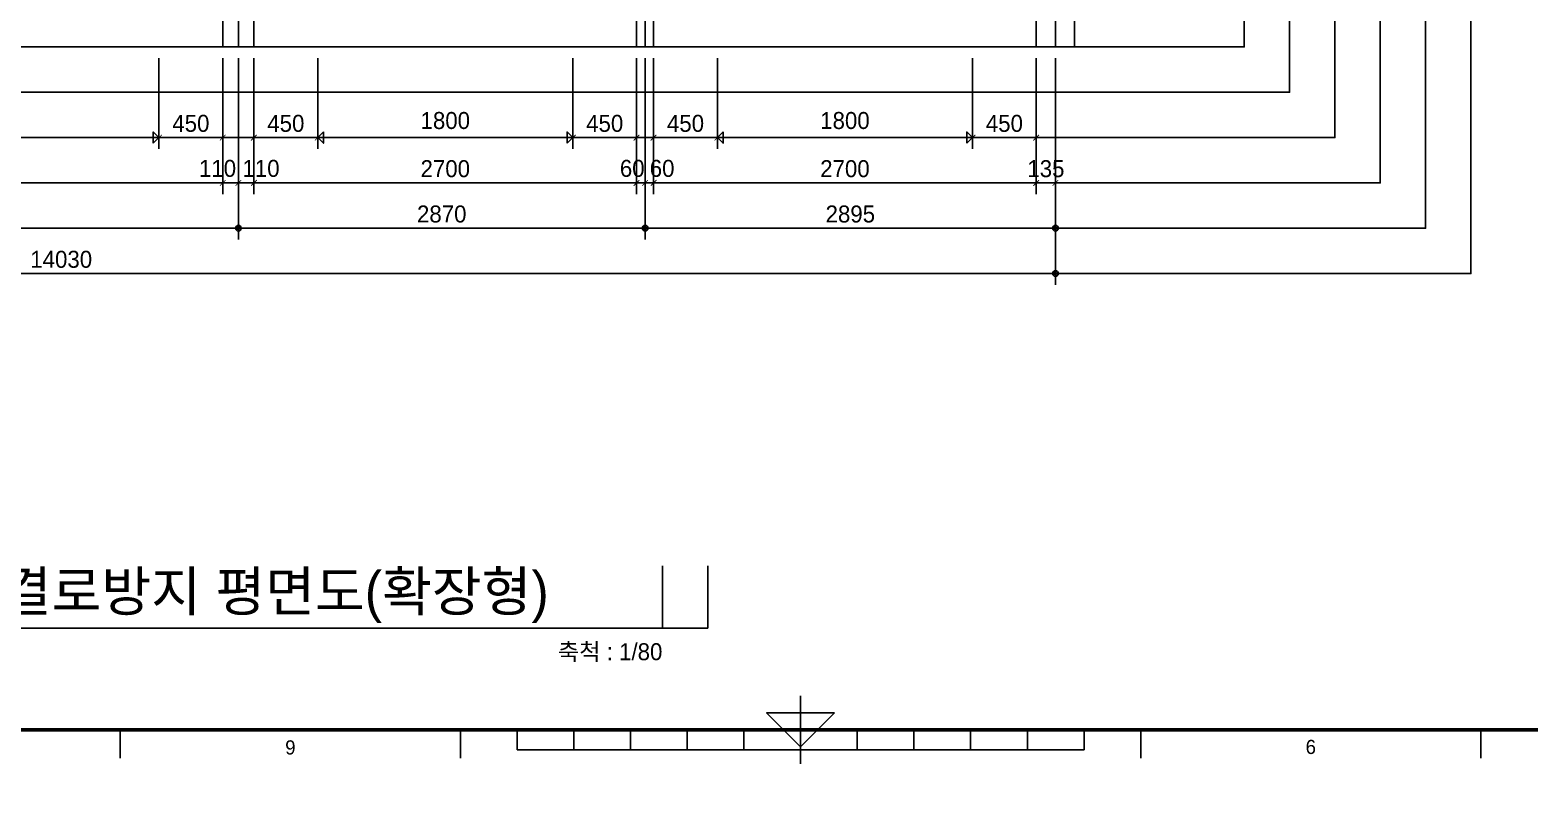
# Model space of a CAD drawing. Header units: millimetres. Extents: x -24416 to 92204, y -190080 to 23760.
# Drawn here: x 61557 to 72141, y 220 to 5622 of the extents above; entities that cross this region are included whole.
import ezdxf
from ezdxf.enums import TextEntityAlignment as Align
from ezdxf.xclip import XClip

# ---------------------------------------------------------------- set-up
doc = ezdxf.new("R2010")
doc.units = ezdxf.units.MM
doc.header["$LTSCALE"] = 50
doc.header["$XCLIPFRAME"] = 0
doc.linetypes.add('AUDIT_D_220706163347-0', pattern=[0])
doc.linetypes.add('CEN', pattern=[62, 60, -1, 0, -1])
doc.layers.get('defpoints').update_dxf_attribs({"color": 139})
for name, color, linetype in [('AA-BORD-FORM', 7, 'Continuous'), ('AA-BORD-TEXT', 3, 'Continuous'), ('AA-XXXX-DIMS', 7, 'Continuous'), ('AA-XXXX-SYMB', 7, 'Continuous'), ('AA-XXXX-TEXT', 3, 'Continuous'), ('ARDM', 7, 'Continuous'), ('CEN_CON', 1, 'CEN'), ('CEN_WALL', 12, 'CEN'), ('DIM', 7, 'AUDIT_D_220706163347-0')]:
    doc.layers.add(name, color=color, linetype=linetype)
doc.layers.add('Defpoint', color=135, linetype='Continuous', plot=False)
doc.layers.add('MC', color=135, linetype='Continuous', plot=False)
doc.styles.add('HAUD01', font='Dotum.ttf')
doc.styles.add('맑은고딕', font='malgun.ttf', dxfattribs={"width": 0.9})
doc.dimstyles.new('DIM_40', dxfattribs={"dimscale": 40, "dimtxt": 3, "dimasz": 1, "dimexe": 2, "dimexo": 2, "dimgap": 1, "dimtad": 1, "dimdec": 0, "dimzin": 0, "dimdsep": 46, "dimtxsty": '맑은고딕', "dimblk1": 'DIMDOT', "dimblk2": 'DIMDOT', "dimsah": 1, "dimcen": 0.09, "dimdle": 2, "dimclrd": 7, "dimclre": 7, "dimclrt": 3, "dimadec": 0, "dimazin": 0, "dimtfac": 1, "dimtdec": 0, "dimtix": 1, "dimtmove": 2, "dimatfit": 3, "dimldrblk": 'DIMDOT', "dimfxl": 2, "dimtolj": 1, "dimtzin": 0, "dimarcsym": 0})
doc.dimstyles.new('MCDIM_40', dxfattribs={"dimscale": 40, "dimtxt": 3, "dimasz": 1, "dimexe": 2, "dimexo": 2, "dimgap": 1, "dimtad": 1, "dimdec": 0, "dimzin": 0, "dimdsep": 46, "dimtxsty": '맑은고딕', "dimblk1": 'ARCHTICK', "dimblk2": 'ARCHTICK', "dimsah": 1, "dimcen": 0.09, "dimdle": 2, "dimclrd": 7, "dimclre": 7, "dimclrt": 3, "dimadec": 0, "dimazin": 0, "dimtfac": 1, "dimtdec": 0, "dimtix": 1, "dimtmove": 2, "dimatfit": 3, "dimldrblk": 'ARCHTICK', "dimfxl": 1, "dimtolj": 1, "dimtzin": 0, "dimarcsym": 0})
doc.dimstyles.new('외부80-WIN', dxfattribs={"dimscale": 40, "dimtxt": 3, "dimasz": 1, "dimexe": 2, "dimexo": 2.5, "dimgap": 1.5, "dimtad": 1, "dimdec": 0, "dimzin": 0, "dimdsep": 46, "dimtxsty": '맑은고딕', "dimblk": 'DO2-2', "dimblk1": 'DO2-2', "dimblk2": 'DIMDOT', "dimcen": 0.09, "dimdle": 2, "dimclrd": 7, "dimclre": 7, "dimclrt": 3, "dimadec": 0, "dimazin": 0, "dimtfac": 1, "dimtdec": 0, "dimtix": 1, "dimtmove": 2, "dimatfit": 3, "dimldrblk": 'DO2-2', "dimfxl": 1, "dimtolj": 1, "dimtzin": 0, "dimarcsym": 0})

# ---------------------------------------------------------------- blocks, each defined once
blk = doc.blocks.new('XR-FORM 청주월명')
at = {"layer": 'AA-BORD-FORM', "color": 2}
for p, q in [((421, 23), (421, 11)), ((301, 17), (301, 12)), ((361, 17), (361, 12)), ((371, 17), (371, 13.5)), ((381, 17), (381, 13.5)), ((391, 17), (391, 13.5)), ((401, 17), (401, 13.5)), ((411, 17), (411, 13.5)), ((431, 17), (431, 13.5)), ((441, 17), (441, 13.5)), ((451, 17), (451, 13.5)), ((461, 17), (461, 13.5)), ((471, 17), (471, 13.5)), ((481, 17), (481, 12)), ((541, 17), (541, 12)), ((371, 13.5), (471, 13.5))]:
    blk.add_line(p, q, dxfattribs=at)
at = {"layer": 'AA-BORD-FORM', "color": 2, "const_width": 0.682}
blk.add_lwpolyline([(21, 17), (21, 577), (821, 577), (821, 17)], close=True, dxfattribs=at)
at = {"layer": 'AA-BORD-FORM', "color": 2}
blk.add_lwpolyline([(427, 20), (421, 14), (415, 20)], close=True, dxfattribs=at)
at = {"layer": 'AA-BORD-TEXT', "color": 7, "style": 'HAUD01'}
for s, p in [('9', (331, 13.9)), ('6', (511, 13.99))]:
    blk.add_text(s, height=2.5, dxfattribs=at).set_placement(p, align=Align.MIDDLE_CENTER)
blk = doc.blocks.new('U-76A(확장)')
at = {"layer": 'CEN_CON'}
for p, q in [((0, -300), (0, 7025)), ((5765, -300), (5765, 4125))]:
    blk.add_line(p, q, dxfattribs=at)
at = {"layer": 'CEN_WALL'}
blk.add_line((2895, -300), (2895, 4125), dxfattribs=at)
at = {"layer": 'MC'}
for p, q in [((135, -300), (135, 4265)), ((2835, -300), (2835, 4125)), ((2955, -300), (2955, 4125)), ((5655, -300), (5655, 4125)), ((5875, -300), (5875, 4125))]:
    blk.add_line(p, q, dxfattribs=at)
blk = doc.blocks.new('U-76A(확장)1')
at = {"layer": 'CEN_CON'}
blk.add_line((0, -300), (0, 7025), dxfattribs=at)
at = {"layer": 'MC'}
blk.add_line((135, -300), (135, 4265), dxfattribs=at)
blk = doc.blocks.new('U-76A(확장)3')
at = {"layer": 'CEN_CON'}
blk.add_line((0, 0), (14595, 0), dxfattribs=at)
blk = doc.blocks.new('DIMDOT')
at = {"layer": 'AA-XXXX-DIMS'}
for p, q in [((-1.5, 0), (1.5, 0)), ((0, -1.5), (0, 1.5))]:
    blk.add_line(p, q, dxfattribs=at)
for radius in [0.5, 0.25]:
    blk.add_circle((0, 0), radius, dxfattribs=at)
blk = doc.blocks.new('*D646')
at = {"layer": 'defpoints', "color": 0, "transparency": 16777216}
for p in [(7695, -18258), (21725, -18258), (21725, -19858)]:
    blk.add_point(p, dxfattribs=at)
at = {"layer": 'DIM', "color": 7, "lineweight": -2, "transparency": 16777216}
for p, q in [((7695, -18338), (7695, -19938)), ((21725, -18338), (21725, -19938)), ((7735, -19858), (21685, -19858))]:
    blk.add_line(p, q, dxfattribs=at)
at = {"layer": 'DIM', "color": 7, "lineweight": -2, "transparency": 16777216, "xscale": 40, "yscale": 40, "zscale": 40, "rotation": 180}
blk.add_blockref('DIMDOT', (7695, -19858), dxfattribs=at)
at = {"layer": 'DIM', "color": 7, "lineweight": -2, "transparency": 16777216, "xscale": 40, "yscale": 40, "zscale": 40}
blk.add_blockref('DIMDOT', (21725, -19858), dxfattribs=at)
at = {"layer": 'DIM', "color": 3, "transparency": 16777216, "insert": (14710, -19758), "char_height": 120, "attachment_point": 5, "style": 'HAUD01'}
blk.add_mtext('\\A1;14030', dxfattribs=at)
blk = doc.blocks.new('*D648')
at = {"layer": 'defpoints', "color": 0, "transparency": 16777216}
for p in [(11540, -18258), (15960, -18258), (15960, -19538)]:
    blk.add_point(p, dxfattribs=at)
at = {"layer": 'DIM', "color": 7, "lineweight": -2, "transparency": 16777216}
for p, q in [((11540, -18338), (11540, -19618)), ((15960, -18338), (15960, -19618)), ((11580, -19538), (15920, -19538))]:
    blk.add_line(p, q, dxfattribs=at)
at = {"layer": 'DIM', "color": 7, "lineweight": -2, "transparency": 16777216, "xscale": 40, "yscale": 40, "zscale": 40, "rotation": 180}
blk.add_blockref('DIMDOT', (11540, -19538), dxfattribs=at)
at = {"layer": 'DIM', "color": 7, "lineweight": -2, "transparency": 16777216, "xscale": 40, "yscale": 40, "zscale": 40}
blk.add_blockref('DIMDOT', (15960, -19538), dxfattribs=at)
at = {"layer": 'DIM', "color": 3, "transparency": 16777216, "insert": (13750, -19438), "char_height": 120, "attachment_point": 5, "style": 'HAUD01'}
blk.add_mtext('\\A1;4420', dxfattribs=at)
blk = doc.blocks.new('*D649')
at = {"layer": 'defpoints', "color": 0, "transparency": 16777216}
for p in [(15960, -18258), (18830, -18258), (18830, -19538)]:
    blk.add_point(p, dxfattribs=at)
at = {"layer": 'DIM', "color": 7, "lineweight": -2, "transparency": 16777216}
for p, q in [((15960, -18338), (15960, -19618)), ((18830, -18338), (18830, -19618)), ((16000, -19538), (18790, -19538))]:
    blk.add_line(p, q, dxfattribs=at)
at = {"layer": 'DIM', "color": 7, "lineweight": -2, "transparency": 16777216, "xscale": 40, "yscale": 40, "zscale": 40, "rotation": 180}
blk.add_blockref('DIMDOT', (15960, -19538), dxfattribs=at)
at = {"layer": 'DIM', "color": 7, "lineweight": -2, "transparency": 16777216, "xscale": 40, "yscale": 40, "zscale": 40}
blk.add_blockref('DIMDOT', (18830, -19538), dxfattribs=at)
at = {"layer": 'DIM', "color": 3, "transparency": 16777216, "insert": (17395, -19438), "char_height": 120, "attachment_point": 5, "style": 'HAUD01'}
blk.add_mtext('\\A1;2870', dxfattribs=at)
blk = doc.blocks.new('*D650')
at = {"layer": 'defpoints', "color": 0, "transparency": 16777216}
for p in [(18830, -18258), (21725, -18258), (21725, -19538)]:
    blk.add_point(p, dxfattribs=at)
at = {"layer": 'DIM', "color": 7, "lineweight": -2, "transparency": 16777216}
for p, q in [((18830, -18338), (18830, -19618)), ((21725, -18338), (21725, -19618)), ((18870, -19538), (21685, -19538))]:
    blk.add_line(p, q, dxfattribs=at)
at = {"layer": 'DIM', "color": 7, "lineweight": -2, "transparency": 16777216, "xscale": 40, "yscale": 40, "zscale": 40, "rotation": 180}
blk.add_blockref('DIMDOT', (18830, -19538), dxfattribs=at)
at = {"layer": 'DIM', "color": 7, "lineweight": -2, "transparency": 16777216, "xscale": 40, "yscale": 40, "zscale": 40}
blk.add_blockref('DIMDOT', (21725, -19538), dxfattribs=at)
at = {"layer": 'DIM', "color": 3, "transparency": 16777216, "insert": (20278, -19438), "char_height": 120, "attachment_point": 5, "style": 'HAUD01'}
blk.add_mtext('\\A1;2895', dxfattribs=at)
blk = doc.blocks.new('_ArchTick')
at = {"color": 0, "linetype": 'ByBlock', "const_width": 0.15}
blk.add_lwpolyline([(-0.5, -0.5), (0.5, 0.5)], dxfattribs=at)
blk = doc.blocks.new('*D655')
at = {"layer": 'defpoints', "color": 0, "transparency": 16777216}
for p in [(11650, -18258), (15850, -18258), (15850, -19218)]:
    blk.add_point(p, dxfattribs=at)
at = {"layer": 'DIM', "color": 7, "lineweight": -2, "transparency": 16777216}
for p, q in [((11650, -18338), (11650, -19298)), ((15850, -18338), (15850, -19298)), ((11570, -19218), (15930, -19218))]:
    blk.add_line(p, q, dxfattribs=at)
at = {"layer": 'DIM', "color": 7, "lineweight": -2, "transparency": 16777216, "xscale": 40, "yscale": 40, "zscale": 40, "rotation": 180}
blk.add_blockref('_ArchTick', (11650, -19218), dxfattribs=at)
at = {"layer": 'DIM', "color": 7, "lineweight": -2, "transparency": 16777216, "xscale": 40, "yscale": 40, "zscale": 40}
blk.add_blockref('_ArchTick', (15850, -19218), dxfattribs=at)
at = {"layer": 'DIM', "color": 3, "transparency": 16777216, "insert": (13750, -19118), "char_height": 120, "attachment_point": 5, "style": 'HAUD01'}
blk.add_mtext('\\A1;4200', dxfattribs=at)
blk = doc.blocks.new('*D656')
at = {"layer": 'defpoints', "color": 0, "transparency": 16777216}
for p in [(15850, -18258), (15960, -18258), (15960, -19218)]:
    blk.add_point(p, dxfattribs=at)
at = {"layer": 'DIM', "color": 7, "lineweight": -2, "transparency": 16777216}
for p, q in [((15850, -18338), (15850, -19298)), ((15960, -18338), (15960, -19298)), ((15770, -19218), (16040, -19218))]:
    blk.add_line(p, q, dxfattribs=at)
at = {"layer": 'DIM', "color": 7, "lineweight": -2, "transparency": 16777216, "xscale": 40, "yscale": 40, "zscale": 40, "rotation": 180}
blk.add_blockref('_ArchTick', (15850, -19218), dxfattribs=at)
at = {"layer": 'DIM', "color": 7, "lineweight": -2, "transparency": 16777216, "xscale": 40, "yscale": 40, "zscale": 40}
blk.add_blockref('_ArchTick', (15960, -19218), dxfattribs=at)
at = {"layer": 'DIM', "color": 3, "transparency": 16777216, "insert": (15813, -19116), "char_height": 120, "attachment_point": 5, "style": 'HAUD01'}
blk.add_mtext('\\A1;110', dxfattribs=at)
blk = doc.blocks.new('*D657')
at = {"layer": 'defpoints', "color": 0, "transparency": 16777216}
for p in [(15960, -18258), (16070, -18258), (16070, -19218)]:
    blk.add_point(p, dxfattribs=at)
at = {"layer": 'DIM', "color": 7, "lineweight": -2, "transparency": 16777216}
for p, q in [((15960, -18338), (15960, -19298)), ((16070, -18338), (16070, -19298)), ((15880, -19218), (16150, -19218))]:
    blk.add_line(p, q, dxfattribs=at)
at = {"layer": 'DIM', "color": 7, "lineweight": -2, "transparency": 16777216, "xscale": 40, "yscale": 40, "zscale": 40, "rotation": 180}
blk.add_blockref('_ArchTick', (15960, -19218), dxfattribs=at)
at = {"layer": 'DIM', "color": 7, "lineweight": -2, "transparency": 16777216, "xscale": 40, "yscale": 40, "zscale": 40}
blk.add_blockref('_ArchTick', (16070, -19218), dxfattribs=at)
at = {"layer": 'DIM', "color": 3, "transparency": 16777216, "insert": (16120, -19116), "char_height": 120, "attachment_point": 5, "style": 'HAUD01'}
blk.add_mtext('\\A1;110', dxfattribs=at)
blk = doc.blocks.new('*D658')
at = {"layer": 'defpoints', "color": 0, "transparency": 16777216}
for p in [(16070, -18258), (18770, -18258), (18770, -19218)]:
    blk.add_point(p, dxfattribs=at)
at = {"layer": 'DIM', "color": 7, "lineweight": -2, "transparency": 16777216}
for p, q in [((16070, -18338), (16070, -19298)), ((18770, -18338), (18770, -19298)), ((15990, -19218), (18850, -19218))]:
    blk.add_line(p, q, dxfattribs=at)
at = {"layer": 'DIM', "color": 7, "lineweight": -2, "transparency": 16777216, "xscale": 40, "yscale": 40, "zscale": 40, "rotation": 180}
blk.add_blockref('_ArchTick', (16070, -19218), dxfattribs=at)
at = {"layer": 'DIM', "color": 7, "lineweight": -2, "transparency": 16777216, "xscale": 40, "yscale": 40, "zscale": 40}
blk.add_blockref('_ArchTick', (18770, -19218), dxfattribs=at)
at = {"layer": 'DIM', "color": 3, "transparency": 16777216, "insert": (17420, -19118), "char_height": 120, "attachment_point": 5, "style": 'HAUD01'}
blk.add_mtext('\\A1;2700', dxfattribs=at)
blk = doc.blocks.new('*D659')
at = {"layer": 'defpoints', "color": 0, "transparency": 16777216}
for p in [(18770, -18258), (18830, -18258), (18830, -19218)]:
    blk.add_point(p, dxfattribs=at)
at = {"layer": 'DIM', "color": 7, "lineweight": -2, "transparency": 16777216}
for p, q in [((18770, -18338), (18770, -19298)), ((18830, -18338), (18830, -19298)), ((18770, -19218), (18730, -19218)), ((18770, -19218), (18830, -19218)), ((18830, -19218), (18870, -19218))]:
    blk.add_line(p, q, dxfattribs=at)
at = {"layer": 'DIM', "color": 7, "lineweight": -2, "transparency": 16777216, "xscale": 40, "yscale": 40, "zscale": 40}
blk.add_blockref('_ArchTick', (18770, -19218), dxfattribs=at)
at = {"layer": 'DIM', "color": 7, "lineweight": -2, "transparency": 16777216, "xscale": 40, "yscale": 40, "zscale": 40, "rotation": 180}
blk.add_blockref('_ArchTick', (18830, -19218), dxfattribs=at)
at = {"layer": 'DIM', "color": 3, "transparency": 16777216, "insert": (18739, -19116), "char_height": 120, "attachment_point": 5, "style": 'HAUD01'}
blk.add_mtext('\\A1;60', dxfattribs=at)
blk = doc.blocks.new('*D660')
at = {"layer": 'defpoints', "color": 0, "transparency": 16777216}
for p in [(18830, -18258), (18890, -18258), (18890, -19218)]:
    blk.add_point(p, dxfattribs=at)
at = {"layer": 'DIM', "color": 7, "lineweight": -2, "transparency": 16777216}
for p, q in [((18830, -18338), (18830, -19298)), ((18890, -18338), (18890, -19298)), ((18830, -19218), (18790, -19218)), ((18830, -19218), (18890, -19218)), ((18890, -19218), (18930, -19218))]:
    blk.add_line(p, q, dxfattribs=at)
at = {"layer": 'DIM', "color": 7, "lineweight": -2, "transparency": 16777216, "xscale": 40, "yscale": 40, "zscale": 40}
blk.add_blockref('_ArchTick', (18830, -19218), dxfattribs=at)
at = {"layer": 'DIM', "color": 7, "lineweight": -2, "transparency": 16777216, "xscale": 40, "yscale": 40, "zscale": 40, "rotation": 180}
blk.add_blockref('_ArchTick', (18890, -19218), dxfattribs=at)
at = {"layer": 'DIM', "color": 3, "transparency": 16777216, "insert": (18950, -19116), "char_height": 120, "attachment_point": 5, "style": 'HAUD01'}
blk.add_mtext('\\A1;60', dxfattribs=at)
blk = doc.blocks.new('*D661')
at = {"layer": 'defpoints', "color": 0, "transparency": 16777216}
for p in [(18890, -18258), (21590, -18258), (21590, -19218)]:
    blk.add_point(p, dxfattribs=at)
at = {"layer": 'DIM', "color": 7, "lineweight": -2, "transparency": 16777216}
for p, q in [((18890, -18338), (18890, -19298)), ((21590, -18338), (21590, -19298)), ((18810, -19218), (21670, -19218))]:
    blk.add_line(p, q, dxfattribs=at)
at = {"layer": 'DIM', "color": 7, "lineweight": -2, "transparency": 16777216, "xscale": 40, "yscale": 40, "zscale": 40, "rotation": 180}
blk.add_blockref('_ArchTick', (18890, -19218), dxfattribs=at)
at = {"layer": 'DIM', "color": 7, "lineweight": -2, "transparency": 16777216, "xscale": 40, "yscale": 40, "zscale": 40}
blk.add_blockref('_ArchTick', (21590, -19218), dxfattribs=at)
at = {"layer": 'DIM', "color": 3, "transparency": 16777216, "insert": (20240, -19118), "char_height": 120, "attachment_point": 5, "style": 'HAUD01'}
blk.add_mtext('\\A1;2700', dxfattribs=at)
blk = doc.blocks.new('*D662')
at = {"layer": 'defpoints', "color": 0, "transparency": 16777216}
for p in [(21590, -18258), (21725, -18258), (21725, -19218)]:
    blk.add_point(p, dxfattribs=at)
at = {"layer": 'DIM', "color": 7, "lineweight": -2, "transparency": 16777216}
for p, q in [((21590, -18338), (21590, -19298)), ((21725, -18338), (21725, -19298)), ((21590, -19218), (21550, -19218)), ((21590, -19218), (21725, -19218)), ((21725, -19218), (21765, -19218))]:
    blk.add_line(p, q, dxfattribs=at)
at = {"layer": 'DIM', "color": 7, "lineweight": -2, "transparency": 16777216, "xscale": 40, "yscale": 40, "zscale": 40}
blk.add_blockref('_ArchTick', (21590, -19218), dxfattribs=at)
at = {"layer": 'DIM', "color": 7, "lineweight": -2, "transparency": 16777216, "xscale": 40, "yscale": 40, "zscale": 40, "rotation": 180}
blk.add_blockref('_ArchTick', (21725, -19218), dxfattribs=at)
at = {"layer": 'DIM', "color": 3, "transparency": 16777216, "insert": (21658, -19118), "char_height": 120, "attachment_point": 5, "style": 'HAUD01'}
blk.add_mtext('\\A1;135', dxfattribs=at)
blk = doc.blocks.new('DO2-2')
at = {"layer": 'ARDM'}
blk.add_line((0, 0), (-2, 0), dxfattribs=at)
blk.add_lwpolyline([(-1, -1), (-1, 1), (0, 0)], close=True, dxfattribs=at)
blk = doc.blocks.new('*D669')
at = {"layer": 'defpoints', "color": 0, "transparency": 16777216}
for p in [(12100, -18258), (15400, -18258), (15400, -18898)]:
    blk.add_point(p, dxfattribs=at)
at = {"layer": 'DIM', "color": 7, "lineweight": -2, "transparency": 16777216}
for p, q in [((12100, -18358), (12100, -18978)), ((15400, -18358), (15400, -18978)), ((12140, -18898), (15360, -18898))]:
    blk.add_line(p, q, dxfattribs=at)
at = {"layer": 'DIM', "color": 7, "lineweight": -2, "transparency": 16777216, "xscale": 40, "yscale": 40, "zscale": 40, "rotation": 180}
blk.add_blockref('DO2-2', (12100, -18898), dxfattribs=at)
at = {"layer": 'DIM', "color": 7, "lineweight": -2, "transparency": 16777216, "xscale": 40, "yscale": 40, "zscale": 40}
blk.add_blockref('DO2-2', (15400, -18898), dxfattribs=at)
at = {"layer": 'DIM', "color": 3, "transparency": 16777216, "insert": (13750, -18778), "char_height": 120, "attachment_point": 5, "style": 'HAUD01'}
blk.add_mtext('\\A1;3300', dxfattribs=at)
blk = doc.blocks.new('*D670')
at = {"layer": 'defpoints', "color": 0, "transparency": 16777216}
for p in [(15400, -18258), (15850, -18258), (15850, -18898)]:
    blk.add_point(p, dxfattribs=at)
at = {"layer": 'DIM', "color": 7, "lineweight": -2, "transparency": 16777216}
for p, q in [((15400, -18338), (15400, -18978)), ((15850, -18338), (15850, -18978)), ((15320, -18898), (15930, -18898))]:
    blk.add_line(p, q, dxfattribs=at)
at = {"layer": 'DIM', "color": 7, "lineweight": -2, "transparency": 16777216, "xscale": 40, "yscale": 40, "zscale": 40, "rotation": 180}
blk.add_blockref('_ArchTick', (15400, -18898), dxfattribs=at)
at = {"layer": 'DIM', "color": 7, "lineweight": -2, "transparency": 16777216, "xscale": 40, "yscale": 40, "zscale": 40}
blk.add_blockref('_ArchTick', (15850, -18898), dxfattribs=at)
at = {"layer": 'DIM', "color": 3, "transparency": 16777216, "insert": (15625, -18798), "char_height": 120, "attachment_point": 5, "style": 'HAUD01'}
blk.add_mtext('\\A1;450', dxfattribs=at)
blk = doc.blocks.new('*D671')
at = {"layer": 'defpoints', "color": 0, "transparency": 16777216}
for p in [(16070, -18258), (16520, -18258), (16520, -18898)]:
    blk.add_point(p, dxfattribs=at)
at = {"layer": 'DIM', "color": 7, "lineweight": -2, "transparency": 16777216}
for p, q in [((16070, -18338), (16070, -18978)), ((16520, -18338), (16520, -18978)), ((15990, -18898), (16600, -18898))]:
    blk.add_line(p, q, dxfattribs=at)
at = {"layer": 'DIM', "color": 7, "lineweight": -2, "transparency": 16777216, "xscale": 40, "yscale": 40, "zscale": 40, "rotation": 180}
blk.add_blockref('_ArchTick', (16070, -18898), dxfattribs=at)
at = {"layer": 'DIM', "color": 7, "lineweight": -2, "transparency": 16777216, "xscale": 40, "yscale": 40, "zscale": 40}
blk.add_blockref('_ArchTick', (16520, -18898), dxfattribs=at)
at = {"layer": 'DIM', "color": 3, "transparency": 16777216, "insert": (16295, -18798), "char_height": 120, "attachment_point": 5, "style": 'HAUD01'}
blk.add_mtext('\\A1;450', dxfattribs=at)
blk = doc.blocks.new('*D672')
at = {"layer": 'defpoints', "color": 0, "transparency": 16777216}
for p in [(16520, -18258), (18320, -18258), (18320, -18898)]:
    blk.add_point(p, dxfattribs=at)
at = {"layer": 'DIM', "color": 7, "lineweight": -2, "transparency": 16777216}
for p, q in [((16520, -18358), (16520, -18978)), ((18320, -18358), (18320, -18978)), ((16560, -18898), (18280, -18898))]:
    blk.add_line(p, q, dxfattribs=at)
at = {"layer": 'DIM', "color": 7, "lineweight": -2, "transparency": 16777216, "xscale": 40, "yscale": 40, "zscale": 40, "rotation": 180}
blk.add_blockref('DO2-2', (16520, -18898), dxfattribs=at)
at = {"layer": 'DIM', "color": 7, "lineweight": -2, "transparency": 16777216, "xscale": 40, "yscale": 40, "zscale": 40}
blk.add_blockref('DO2-2', (18320, -18898), dxfattribs=at)
at = {"layer": 'DIM', "color": 3, "transparency": 16777216, "insert": (17420, -18778), "char_height": 120, "attachment_point": 5, "style": 'HAUD01'}
blk.add_mtext('\\A1;1800', dxfattribs=at)
blk = doc.blocks.new('*D673')
at = {"layer": 'defpoints', "color": 0, "transparency": 16777216}
for p in [(18320, -18258), (18770, -18258), (18770, -18898)]:
    blk.add_point(p, dxfattribs=at)
at = {"layer": 'DIM', "color": 7, "lineweight": -2, "transparency": 16777216}
for p, q in [((18320, -18338), (18320, -18978)), ((18770, -18338), (18770, -18978)), ((18240, -18898), (18850, -18898))]:
    blk.add_line(p, q, dxfattribs=at)
at = {"layer": 'DIM', "color": 7, "lineweight": -2, "transparency": 16777216, "xscale": 40, "yscale": 40, "zscale": 40, "rotation": 180}
blk.add_blockref('_ArchTick', (18320, -18898), dxfattribs=at)
at = {"layer": 'DIM', "color": 7, "lineweight": -2, "transparency": 16777216, "xscale": 40, "yscale": 40, "zscale": 40}
blk.add_blockref('_ArchTick', (18770, -18898), dxfattribs=at)
at = {"layer": 'DIM', "color": 3, "transparency": 16777216, "insert": (18545, -18798), "char_height": 120, "attachment_point": 5, "style": 'HAUD01'}
blk.add_mtext('\\A1;450', dxfattribs=at)
blk = doc.blocks.new('*D674')
at = {"layer": 'defpoints', "color": 0, "transparency": 16777216}
for p in [(18890, -18258), (19340, -18258), (19340, -18898)]:
    blk.add_point(p, dxfattribs=at)
at = {"layer": 'DIM', "color": 7, "lineweight": -2, "transparency": 16777216}
for p, q in [((18890, -18338), (18890, -18978)), ((19340, -18338), (19340, -18978)), ((18810, -18898), (19420, -18898))]:
    blk.add_line(p, q, dxfattribs=at)
at = {"layer": 'DIM', "color": 7, "lineweight": -2, "transparency": 16777216, "xscale": 40, "yscale": 40, "zscale": 40, "rotation": 180}
blk.add_blockref('_ArchTick', (18890, -18898), dxfattribs=at)
at = {"layer": 'DIM', "color": 7, "lineweight": -2, "transparency": 16777216, "xscale": 40, "yscale": 40, "zscale": 40}
blk.add_blockref('_ArchTick', (19340, -18898), dxfattribs=at)
at = {"layer": 'DIM', "color": 3, "transparency": 16777216, "insert": (19115, -18798), "char_height": 120, "attachment_point": 5, "style": 'HAUD01'}
blk.add_mtext('\\A1;450', dxfattribs=at)
blk = doc.blocks.new('*D675')
at = {"layer": 'defpoints', "color": 0, "transparency": 16777216}
for p in [(19340, -18258), (21140, -18258), (21140, -18898)]:
    blk.add_point(p, dxfattribs=at)
at = {"layer": 'DIM', "color": 7, "lineweight": -2, "transparency": 16777216}
for p, q in [((19340, -18358), (19340, -18978)), ((21140, -18358), (21140, -18978)), ((19380, -18898), (21100, -18898))]:
    blk.add_line(p, q, dxfattribs=at)
at = {"layer": 'DIM', "color": 7, "lineweight": -2, "transparency": 16777216, "xscale": 40, "yscale": 40, "zscale": 40, "rotation": 180}
blk.add_blockref('DO2-2', (19340, -18898), dxfattribs=at)
at = {"layer": 'DIM', "color": 7, "lineweight": -2, "transparency": 16777216, "xscale": 40, "yscale": 40, "zscale": 40}
blk.add_blockref('DO2-2', (21140, -18898), dxfattribs=at)
at = {"layer": 'DIM', "color": 3, "transparency": 16777216, "insert": (20240, -18778), "char_height": 120, "attachment_point": 5, "style": 'HAUD01'}
blk.add_mtext('\\A1;1800', dxfattribs=at)
blk = doc.blocks.new('*D676')
at = {"layer": 'defpoints', "color": 0, "transparency": 16777216}
for p in [(21140, -18258), (21590, -18258), (21590, -18898)]:
    blk.add_point(p, dxfattribs=at)
at = {"layer": 'DIM', "color": 7, "lineweight": -2, "transparency": 16777216}
for p, q in [((21140, -18338), (21140, -18978)), ((21590, -18338), (21590, -18978)), ((21060, -18898), (21670, -18898))]:
    blk.add_line(p, q, dxfattribs=at)
at = {"layer": 'DIM', "color": 7, "lineweight": -2, "transparency": 16777216, "xscale": 40, "yscale": 40, "zscale": 40, "rotation": 180}
blk.add_blockref('_ArchTick', (21140, -18898), dxfattribs=at)
at = {"layer": 'DIM', "color": 7, "lineweight": -2, "transparency": 16777216, "xscale": 40, "yscale": 40, "zscale": 40}
blk.add_blockref('_ArchTick', (21590, -18898), dxfattribs=at)
at = {"layer": 'DIM', "color": 3, "transparency": 16777216, "insert": (21365, -18798), "char_height": 120, "attachment_point": 5, "style": 'HAUD01'}
blk.add_mtext('\\A1;450', dxfattribs=at)
blk = doc.blocks.new('DIM-1108')
at = {"layer": 'DIM'}
for base, p1, p2, dimstyle, override, picture, middle in [((21725, -19857.9), (7695, -18257.9), (21725, -18257.9), 'DIM_40', {"dimscale": 40, "dimtxsty": 'HAUD01'}, '*D646', (14710, -19757.8)), ((15960, -19537.9), (11540, -18257.9), (15960, -18257.9), 'DIM_40', {"dimscale": 40, "dimtxsty": 'HAUD01'}, '*D648', (13750, -19437.8)), ((15850, -19217.9), (11650, -18257.9), (15850, -18257.9), 'MCDIM_40', {"dimtxsty": 'HAUD01'}, '*D655', (13750, -19117.8)), ((15400, -18897.9), (12100, -18257.9), (15400, -18257.9), '외부80-WIN', {"dimtxsty": 'HAUD01'}, '*D669', (13750, -18777.8)), ((15850, -18897.9), (15400, -18257.9), (15850, -18257.9), 'MCDIM_40', {"dimtxsty": 'HAUD01'}, '*D670', (15625, -18797.8)), ((18830, -19537.9), (15960, -18257.9), (18830, -18257.9), 'DIM_40', {"dimscale": 40, "dimtxsty": 'HAUD01'}, '*D649', (17395, -19437.8)), ((18770, -19217.9), (16070, -18257.9), (18770, -18257.9), 'MCDIM_40', {"dimtxsty": 'HAUD01'}, '*D658', (17420, -19117.8)), ((16520, -18897.9), (16070, -18257.9), (16520, -18257.9), 'MCDIM_40', {"dimtxsty": 'HAUD01'}, '*D671', (16295, -18797.8)), ((18320, -18897.9), (16520, -18257.9), (18320, -18257.9), '외부80-WIN', {"dimtxsty": 'HAUD01'}, '*D672', (17420, -18777.8)), ((18770, -18897.9), (18320, -18257.9), (18770, -18257.9), 'MCDIM_40', {"dimtxsty": 'HAUD01'}, '*D673', (18545, -18797.8)), ((21725, -19537.9), (18830, -18257.9), (21725, -18257.9), 'DIM_40', {"dimscale": 40, "dimtxsty": 'HAUD01'}, '*D650', (20277.5, -19437.8)), ((21590, -19217.9), (18890, -18257.9), (21590, -18257.9), 'MCDIM_40', {"dimtxsty": 'HAUD01'}, '*D661', (20240, -19117.8)), ((19340, -18897.9), (18890, -18257.9), (19340, -18257.9), 'MCDIM_40', {"dimtxsty": 'HAUD01'}, '*D674', (19115, -18797.8)), ((21140, -18897.9), (19340, -18257.9), (21140, -18257.9), '외부80-WIN', {"dimtxsty": 'HAUD01'}, '*D675', (20240, -18777.8)), ((21590, -18897.9), (21140, -18257.9), (21590, -18257.9), 'MCDIM_40', {"dimtxsty": 'HAUD01'}, '*D676', (21365, -18797.8)), ((21725, -19217.9), (21590, -18257.9), (21725, -18257.9), 'MCDIM_40', {"dimtxsty": 'HAUD01'}, '*D662', (21657.5, -19117.8))]:
    dim = blk.add_linear_dim(base=base, p1=p1, p2=p2, angle=180, dimstyle=dimstyle, override=override, dxfattribs=at)
    dim.commit()
    dim.dimension.update_dxf_attribs({"geometry": picture, "text_midpoint": middle})
for base, p1, p2, picture, middle in [((15960, -19217.9), (15850, -18257.9), (15960, -18257.9), '*D656', (15812.7, -19115.6)), ((16070, -19217.9), (15960, -18257.9), (16070, -18257.9), '*D657', (16120.1, -19115.6)), ((18830, -19217.9), (18770, -18257.9), (18830, -18257.9), '*D659', (18739.3, -19115.9)), ((18890, -19217.9), (18830, -18257.9), (18890, -18257.9), '*D660', (18950.1, -19115.9))]:
    dim = blk.add_linear_dim(base=base, p1=p1, p2=p2, angle=180, dimstyle='MCDIM_40', override={"dimtxsty": 'HAUD01'}, dxfattribs=at)
    dim.commit()
    dim.dimension.update_dxf_attribs({"geometry": picture, "text_midpoint": middle, "dimtype": 128})

msp = doc.modelspace()

# ---------------------------------------------------------------- linework, layer by layer
at = {"layer": 'AA-XXXX-SYMB', "color": 3}
msp.add_line((57942, 1399), (66339, 1399), dxfattribs=at)
at = {"layer": 'Defpoint'}
for p, q in [((66019, 1399), (66019, 1839)), ((66339, 1399), (66339, 1839))]:
    msp.add_line(p, q, dxfattribs=at)
at = {"layer": 'defpoints'}
for points in [[(71724, 20477), (52557, 20477), (52557, 3902), (71724, 3902)], [(71404, 20157), (52877, 20157), (52877, 4222), (71404, 4222)], [(71084, 19837), (53197, 19837), (53197, 4542), (71084, 4542)], [(70764, 19517), (53517, 19517), (53517, 4862), (70764, 4862)], [(70444, 19197), (53837, 19197), (53837, 5182), (70444, 5182)], [(70124, 18877), (54157, 18877), (54157, 5502), (70124, 5502)]]:
    msp.add_lwpolyline(points, close=True, dxfattribs=at)

# ---------------------------------------------------------------- block references
at = {"xscale": 40, "yscale": 40, "zscale": 40}
msp.add_blockref('XR-FORM 청주월명', (50154, 0), dxfattribs=at)
msp.add_blockref('DIM-1108', (47067, 23760))
ref = msp.add_blockref('U-76A(확장)', (68792, 5802), dxfattribs=dict(xscale=-1))
XClip(ref).set_block_clipping_path([(-1332.1523822156, -300), (14635, 13075.0000000001)])
ref = msp.add_blockref('U-76A(확장)1', (68792, 5802))
XClip(ref).set_block_clipping_path([(-14635, -300), (1332.1523822156, 13075.0000000001)])
ref = msp.add_blockref('U-76A(확장)3', (65766, 9793), dxfattribs=dict(xscale=-1, rotation=90))
XClip(ref).set_block_clipping_path([(13298.4077166071, -2135), (29625.0000000005, 10105.1364734633)])

# ---------------------------------------------------------------- texts
at = {"layer": 'AA-XXXX-TEXT', "style": 'HAUD01'}
msp.add_text('76㎡A형 방수,단열,결로방지 평면도(확장형)', height=280, dxfattribs=at).set_placement((58262, 1519))
at = {"layer": 'AA-XXXX-TEXT', "insert": (66019, 1159), "char_height": 120, "attachment_point": 9, "style": 'HAUD01'}
msp.add_mtext('축척 : 1/80', dxfattribs=at)

doc.saveas('drawing.dxf')
